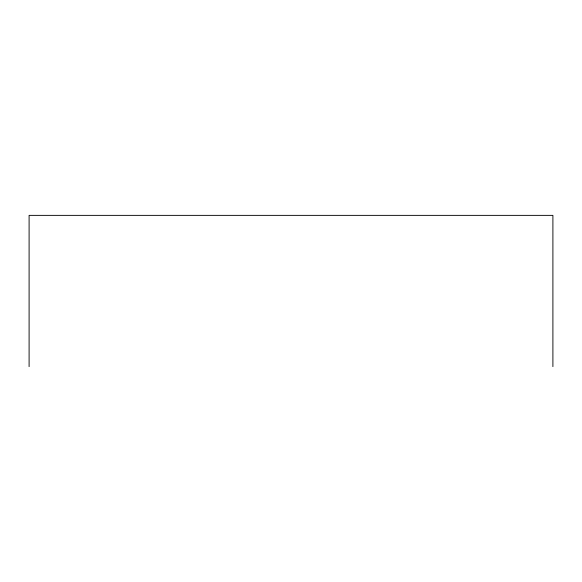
<?xml version="1.0" encoding="UTF-8"?>
<svg xmlns="http://www.w3.org/2000/svg" width="582" height="582" viewBox="0 0 582 582"><rect width="100%" height="100%" fill="white"/><g stroke="black" fill="none" stroke-linecap="round" stroke-linejoin="round"><path stroke-width="0.87" d="M552.9 366.631L552.9 215.369L29.1 215.369L29.1 366.631"/></g></svg>
